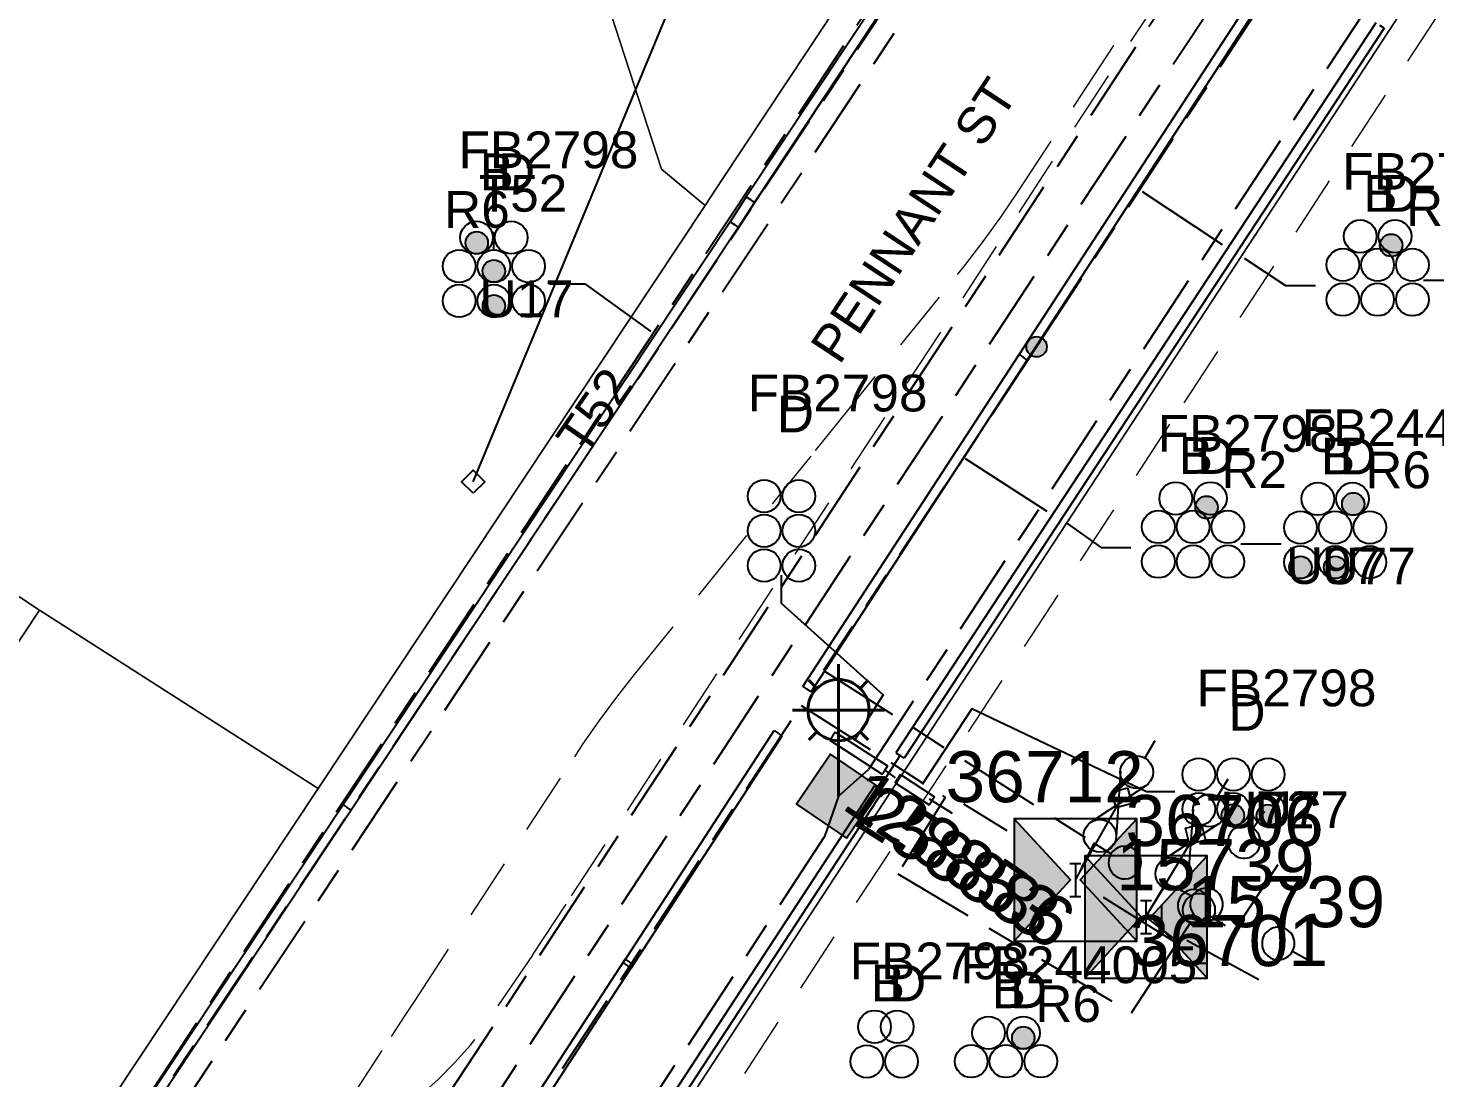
# Model space of a CAD drawing. Header units: metres. Extents: x 314728 to 315901, y 6265229 to 6266735.
# Drawn here: x 315121.7 to 315190.5, y 6265923.6 to 6265975 of the extents above; entities that cross this region are included whole.
import ezdxf
from ezdxf.enums import TextEntityAlignment as Align

# ---------------------------------------------------------------- set-up
doc = ezdxf.new("R2010")
doc.units = ezdxf.units.M
doc.linetypes.add('Cable Exist UG', pattern=[8.2, 4, -1.2, 1.8, -1.2])
doc.linetypes.add('Dash', pattern=[5, 3, -2])
doc.layers.get('0').update_dxf_attribs({"color": 6})
for name, color, linetype, lineweight in [('Cadastre Buildings_SP_EXT', 250, 'Continuous', 5), ('Cadastre Developer_SP_EXT', 250, 'Continuous', 5), ('Cadastre Land Parcels_SP_EXT', 250, 'Continuous', 5), ('Cadastre Roads_SP_EXT', 250, 'Continuous', 5)]:
    doc.layers.add(name, color=color, linetype=linetype, lineweight=lineweight)
for name, color, linetype in [('Duct_SP_EXT', 7, 'Continuous'), ('Equip_HV_EXT', 7, 'Continuous'), ('Equip_LV_EXT', 7, 'Continuous'), ('Equip_SP_SL_EXT', 7, 'Continuous'), ('Mains_HV_EXT', 7, 'Continuous'), ('Mains_LV_EXT', 7, 'Continuous'), ('Mains_SL_EXT', 7, 'Continuous'), ('Services_SP_EXT', 7, 'Continuous'), ('Sub_SP_EXT', 7, 'Continuous'), ('SupportsUG_SP_LV_SL_EXT', 7, 'Continuous'), ('Trench_SP_EXT', 7, 'Continuous')]:
    doc.layers.add(name, color=color, linetype=linetype)
doc.styles.add('COLUMN_LABEL', font='arial.ttf')
doc.styles.add('iecARIAL', font='arial.ttf', dxfattribs={"height": 2})
doc.styles.add('POLE_LABEL', font='arial.ttf')
doc.styles.get("Standard").update_dxf_attribs({"font": 'arial.ttf'})
doc.styles.add('SWITCH_LABEL', font='arial.ttf', dxfattribs={"height": 2.5})

# ---------------------------------------------------------------- blocks, each defined once
blk = doc.blocks.new('*U146')
h = blk.add_hatch(color=256)
h.dxf.hatch_style = 1
h.paths.add_polyline_path([(3, 3), (0.24, 0), (3, -3)])
h.paths.add_polyline_path([(-3, -3), (-0.24, 0), (-3, 3)])
h.paths.add_polyline_path([(4.897, -3.681), (6.91, -3.681), (6.91, -3.371), (4.897, -3.371)], flags=9)
h.paths.add_polyline_path([(4.897, -3.481), (6.429, -3.481), (6.429, -3.17), (4.897, -3.17)], flags=9)
h.paths.add_polyline_path([(4.897, -3.281), (6.15, -3.281), (6.15, -2.971), (4.897, -2.971)], flags=9)
h.paths.add_polyline_path([(4.897, -3.081), (5.979, -3.081), (5.979, -2.771), (4.897, -2.771)], flags=9)
h.paths.add_polyline_path([(4.884, -2.946), (7.684, -2.946), (7.684, -2.557), (4.884, -2.557)], flags=9)
h.paths.add_polyline_path([(4.899, -2.676), (6.132, -2.676), (6.132, -2.376), (4.899, -2.376)], flags=9)
h.paths.add_polyline_path([(4.897, -2.481), (5.901, -2.481), (5.901, -2.171), (4.897, -2.171)], flags=9)
h.paths.add_polyline_path([(4.884, -2.346), (8.259, -2.346), (8.259, -1.957), (4.884, -1.957)], flags=9)
h.paths.add_polyline_path([(4.885, -2.145), (7.264, -2.145), (7.264, -1.762), (4.885, -1.762)], flags=9)
h.paths.add_polyline_path([(4.884, -1.946), (7.079, -1.946), (7.079, -1.557), (4.884, -1.557)], flags=9)
h.paths.add_polyline_path([(4.884, -1.746), (6.613, -1.746), (6.613, -1.357), (4.884, -1.357)], flags=9)
h.paths.add_polyline_path([(4.897, -1.481), (6.91, -1.481), (6.91, -1.17), (4.897, -1.17)], flags=9)
h.paths.add_polyline_path([(4.884, -1.346), (8.135, -1.346), (8.135, -0.957), (4.884, -0.957)], flags=9)
h.paths.add_polyline_path([(4.884, -1.146), (6.722, -1.146), (6.722, -0.757), (4.884, -0.757)], flags=9)
h.paths.add_polyline_path([(4.884, -0.946), (8.631, -0.946), (8.631, -0.557), (4.884, -0.557)], flags=9)
h.paths.add_polyline_path([(4.884, -0.746), (7.079, -0.746), (7.079, -0.357), (4.884, -0.357)], flags=9)
h.paths.add_polyline_path([(3.82, -0.113), (26.791, -0.113), (26.791, 4.742), (3.82, 4.742)], flags=9)
h = blk.add_hatch()
h.set_pattern_fill('ANGLE', color=256)
h.set_pattern_definition([(0, (0, 0), (0, 6.985), [5.08, -1.905]), (90, (0, 0), (-6.985, 4e-16), [5.08, -1.905])])
h.paths.add_polyline_path([(3, -3), (3, 3), (0.24, 0)])
h.paths.add_polyline_path([(4.897, -3.681), (6.91, -3.681), (6.91, -3.371), (4.897, -3.371)], flags=9)
h.paths.add_polyline_path([(4.897, -3.481), (6.429, -3.481), (6.429, -3.17), (4.897, -3.17)], flags=9)
h.paths.add_polyline_path([(4.897, -3.281), (6.15, -3.281), (6.15, -2.971), (4.897, -2.971)], flags=9)
h.paths.add_polyline_path([(4.897, -3.081), (5.979, -3.081), (5.979, -2.771), (4.897, -2.771)], flags=9)
h.paths.add_polyline_path([(4.884, -2.946), (7.684, -2.946), (7.684, -2.557), (4.884, -2.557)], flags=9)
h.paths.add_polyline_path([(4.899, -2.676), (6.132, -2.676), (6.132, -2.376), (4.899, -2.376)], flags=9)
h.paths.add_polyline_path([(4.897, -2.481), (5.901, -2.481), (5.901, -2.171), (4.897, -2.171)], flags=9)
h.paths.add_polyline_path([(4.884, -2.346), (8.259, -2.346), (8.259, -1.957), (4.884, -1.957)], flags=9)
h.paths.add_polyline_path([(4.885, -2.145), (7.264, -2.145), (7.264, -1.762), (4.885, -1.762)], flags=9)
h.paths.add_polyline_path([(4.884, -1.946), (7.079, -1.946), (7.079, -1.557), (4.884, -1.557)], flags=9)
h.paths.add_polyline_path([(4.884, -1.746), (6.613, -1.746), (6.613, -1.357), (4.884, -1.357)], flags=9)
h.paths.add_polyline_path([(4.897, -1.481), (6.91, -1.481), (6.91, -1.17), (4.897, -1.17)], flags=9)
h.paths.add_polyline_path([(4.884, -1.346), (8.135, -1.346), (8.135, -0.957), (4.884, -0.957)], flags=9)
h.paths.add_polyline_path([(4.884, -1.146), (6.722, -1.146), (6.722, -0.757), (4.884, -0.757)], flags=9)
h.paths.add_polyline_path([(4.884, -0.946), (8.631, -0.946), (8.631, -0.557), (4.884, -0.557)], flags=9)
h.paths.add_polyline_path([(4.884, -0.746), (7.079, -0.746), (7.079, -0.357), (4.884, -0.357)], flags=9)
h.paths.add_polyline_path([(3.82, -0.113), (26.791, -0.113), (26.791, 4.742), (3.82, 4.742)], flags=9)
h = blk.add_hatch(color=256)
h.dxf.hatch_style = 1
h.paths.add_polyline_path([(0.24, 0), (3, -3), (3, 3)])
h.paths.add_polyline_path([(3.82, -0.113), (26.791, -0.113), (26.791, 4.742), (3.82, 4.742)], flags=9)
at = {"color": 7}
for p, q in [((-0.272, 0.805), (0.272, 0.805)), ((0, 0.805), (0, -0.805)), ((-0.269, -0.805), (0.269, -0.805))]:
    blk.add_line(p, q, dxfattribs=at)
blk.add_line((1.92, -2.256), (1.92, -2.256, 0))
for points in [[(-3, -3), (-0.24, 0), (-3, 3)], [(-3, -3), (3, -3), (3, 3), (-3, 3)], [(3, 3), (0.24, 0), (3, -3)]]:
    blk.add_lwpolyline(points, close=True)
for tag, height, flags, p in [('ASSET_NUM', 2.5, 8, (4.635, 2.641)), ('STREET_CODE', 0.2, 9, (4.949, -0.526)), ('CONSTRUCTED_VOLTAGE', 0.2, 9, (4.949, -0.726)), ('OPERATING_VOLTAGE', 0.2, 9, (4.949, -1.126)), ('ORIENTATION', 0.2, 9, (4.949, -1.326)), ('NO_PHASES', 0.2, 9, (4.949, -0.926)), ('OWNED_BY', 0.2, 9, (4.949, -1.526)), ('OPERATED_BY', 0.2, 9, (4.949, -1.726)), ('SECONDARY_VOLTAGE', 0.2, 9, (4.949, -2.126)), ('MAINTAINED_BY', 0.2, 9, (4.949, -1.926)), ('STATE', 0.2, 9, (4.949, -2.326)), ('SUBSTATION_TYPE', 0.2, 9, (4.949, -2.726)), ('PARENT', 0.2, 9, (4.949, -2.526)), ('STREETNAME', 0.2, 9, (4.949, -3.526)), ('USAGE', 0.2, 9, (4.949, -2.926)), ('LEGEND', 0.2, 9, (4.949, -3.126)), ('LOCATION', 0.2, 9, (4.949, -3.326)), ('Z', 0.2, 1, (4.949, -4.126)), ('SUBURB', 0.2, 9, (4.949, -3.726)), ('NOTES', 0.2, 9, (4.949, -3.926))]:
    blk.add_attdef(tag, text='', height=height, dxfattribs=dict(flags=flags)).set_placement(p, align=Align.MIDDLE_LEFT)
blk = doc.blocks.new('COLUMN_EXT')
blk.add_hatch(color=256).paths.add_polyline_path([(-1.485, 1.485), (-1.485, -1.485), (1.485, -1.485), (1.485, 1.485)])
blk.add_lwpolyline([(-1.485, -1.485), (1.485, -1.485), (1.485, 1.485), (-1.485, 1.485)], close=True)
for tag, height, style, flags, p in [('ASSET_NUM', 2.5, 'COLUMN_LABEL', 8, (2, 2)), ('STRUCTURE_PLANT_NUMBER', 0.2, 'POLE_LABEL', 9, (1.813, 0.031)), ('STREET_CODE', 0.2, 'COLUMN_LABEL', 9, (1.813, -0.2))]:
    blk.add_attdef(tag, text='', height=height, dxfattribs=dict(style=style, flags=flags)).set_placement(p, align=Align.MIDDLE_LEFT)
at = {"flags": 9}
for tag, p in [('OWNED_BY', (1.813, -0.6)), ('COLUMN_TYPE', (1.813, -0.4)), ('STATE', (1.813, -0.8)), ('USAGE', (1.813, -1)), ('LEGEND', (1.813, -1.2)), ('LOCATION', (1.813, -1.4)), ('STREETNAME', (1.813, -1.6)), ('SUBURB', (1.813, -1.8)), ('NOTES', (1.813, -2))]:
    blk.add_attdef(tag, text='', height=0.2, dxfattribs=at).set_placement(p, align=Align.MIDDLE_LEFT)
at = {"flags": 1}
blk.add_attdef('Z', (1.813, -2.351), '', height=0.2, dxfattribs=at)
blk = doc.blocks.new('DUCT_EXT')
blk.add_circle((0, 0.8), 0.8)
at = {"flags": 1}
blk.add_attdef('Z', (0, 0), '', height=0.2, dxfattribs=at)
at = {"flags": 9}
for tag, p in [('DUCT_CODE', (0, 0)), ('XSECT_TYPE', (0, -0.2)), ('STATE', (0, -0.6)), ('FB_REFERENCE', (0, -0.4)), ('NOTES', (0, -0.8))]:
    blk.add_attdef(tag, text='', height=0.2, dxfattribs=at).set_placement(p, align=Align.MIDDLE_LEFT)
blk = doc.blocks.new('SL_LANTERN_EXT')
at = {"lineweight": 40}
for p, q in [((0, 1.968), (0, 6.468)), ((-1.459, 5.676), (-1.061, 5.278)), ((1.458, 5.676), (1.06, 5.278)), ((-2.25, 4.218), (2.25, 4.218)), ((-1.459, 2.759), (-1.061, 3.157)), ((1.458, 2.759), (1.06, 3.157)), ((0, 0), (0, 2.721))]:
    blk.add_line(p, q, dxfattribs=at)
blk.add_circle((0, 4.218), 1.5, dxfattribs=at)
at = {"style": 'iecARIAL', "flags": 8}
blk.add_attdef('ASSET_NUM', (1.5, 1.5), '', height=2.5, dxfattribs=at)
for tag, p, height, flags in [('CONSTRUCTED_VOLTAGE', (0.981, -0.653), 0.2, 9), ('CONTROL_TYPE', (0.981, -0.853), 0.2, 9), ('LANTERN_PURPOSE', (0.981, -1.053), 0.2, 9), ('LANTERN_TYPE', (0.981, -1.253), 0.2, 9), ('NO_PHASES', (0.981, -1.453), 0.2, 9), ('LNUMBER', (2.181, -3.253), 2.5, 8), ('OPERATING_VOLTAGE', (0.981, -1.653), 0.2, 9), ('ORIENTATION', (0.981, -1.853), 0.2, 9), ('OWNED_BY', (0.981, -2.053), 0.2, 9), ('STATE', (0.981, -2.253), 0.2, 9), ('CEXIST', (0.981, -2.653), 0.2, 9), ('CNEW', (0.981, -2.853), 0.2, 9), ('USAGE', (0.981, -2.453), 0.2, 9), ('CNUMBER', (0.981, -3.053), 0.2, 9), ('CREMOVE', (0.981, -3.253), 0.2, 9), ('CREPLACE', (0.981, -3.453), 0.2, 9), ('LKINGHEIGHT', (0.981, -3.653), 0.2, 9), ('LBRACKET', (0.981, -3.853), 0.2, 9), ('LBRACKETVOCAB', (0.981, -4.053), 0.2, 9), ('LCATEGORY', (0.981, -4.253), 0.2, 9), ('LCHARGE1', (0.981, -4.453), 0.2, 9), ('LCHARGE1PERCENT', (0.981, -4.653), 0.2, 9), ('LCHARGE2', (0.981, -4.853), 0.2, 9), ('LCHARGE2PERCENT', (0.981, -5.053), 0.2, 9), ('LCHARGE3', (0.981, -5.253), 0.2, 9), ('LCHARGE3PERCENT', (0.981, -5.453), 0.2, 9), ('LEXIST', (0.981, -5.653), 0.2, 9), ('LLAMP', (0.981, -5.853), 0.2, 9), ('LLAMPVOCAB', (0.981, -6.053), 0.2, 9), ('LMAST', (0.981, -6.253), 0.2, 9), ('LMASTVOCAB', (0.981, -6.453), 0.2, 9), ('LNEW', (0.981, -6.653), 0.2, 9), ('LANTNUMBER', (0.981, -6.853), 0.2, 9), ('LOUTREACH', (0.981, -7.253), 0.2, 9), ('LOUTREACHVOCAB', (0.981, -7.453), 0.2, 9), ('LRATECODE', (0.981, -7.653), 0.2, 9), ('LREMOVE', (0.981, -7.853), 0.2, 9), ('LREPLACE', (0.981, -8.053), 0.2, 9), ('LTYPE', (0.981, -8.253), 0.2, 9), ('LTYPEVOCAB', (0.981, -8.453), 0.2, 9), ('LEGEND', (0.981, -8.653), 0.2, 9), ('LOCATION', (0.981, -8.853), 0.2, 9), ('NOTES', (0.981, -9.053), 0.2, 9), ('STREETNAME', (0.981, -9.253), 0.2, 9), ('SUBURB', (0.981, -9.453), 0.2, 1)]:
    blk.add_attdef(tag, p, '', height=height, dxfattribs=dict(flags=flags))
blk = doc.blocks.new('CCP_EXT')
at = {"flags": 9}
for tag, p in [('USAGE', (0, -1.2)), ('LEGEND', (0, -1.4)), ('STATE', (0, -1.8)), ('LIFE_SUPPORT', (0, -1.6)), ('NOTES', (0, -2))]:
    blk.add_attdef(tag, text='', height=0.2, dxfattribs=at).set_placement(p, align=Align.MIDDLE_LEFT)
blk.add_wipeout([(0, 0.566), (0.566, 0), (0, -0.566), (-0.566, 0)])
blk.add_lwpolyline([(-0.566, 0), (0, 0.566), (0.566, 0), (0, -0.566), (-0.566, 0)])
at = {"flags": 1}
blk.add_attdef('Z', (0, 0), '', height=0.2, dxfattribs=at)
at = {"flags": 9}
for tag, p in [('CCP_TYPE', (0, 0)), ('OPERATING_VOLTAGE', (0, -0.6)), ('CONSTRUCTED_VOLTAGE', (0, -0.2)), ('NO_PHASES', (0, -0.4)), ('ORIENTATION', (0, -0.8)), ('OWNED_BY', (0, -1))]:
    blk.add_attdef(tag, text='', height=0.2, dxfattribs=at).set_placement(p, align=Align.MIDDLE_LEFT)
blk = doc.blocks.new('LV_UG_DFUSE_CLOSED_EXT')
for points in [[(5.04, 0.726), (2.156, -0.717)], [(5.049, -0.707), (2.156, 0.717)], [(1, 0), (0, 0)], [(6.2, 0.013), (7.2, 0.013)]]:
    blk.add_lwpolyline(points)
for centre in [(1.8, 0), (5.4, 0.011)]:
    blk.add_circle(centre, 0.8)
at = {"flags": 9}
for tag, p in [('ACTUAL_STATUS', (0, 0)), ('OPERATING_VOLTAGE', (0, -0.6)), ('CONSTRUCTED_VOLTAGE', (0, -0.2)), ('NO_PHASES', (0, -0.4)), ('ORIENTATION', (0, -0.8)), ('STATE', (0, -1)), ('SWITCH_TYPE', (0, -1.2)), ('USAGE', (0, -1.4)), ('NOTES', (0, -1.6))]:
    blk.add_attdef(tag, text='', height=0.2, dxfattribs=at).set_placement(p, align=Align.MIDDLE_LEFT)
at = {"flags": 1}
blk.add_attdef('Z', (0, 0), '', height=0.2, dxfattribs=at)
blk = doc.blocks.new('SWG_HOLEC_SU_EXT')
blk.add_line((1.8, -2), (5.8, -2))
for points in [[(1.8, -0.8, 1), (1.8, 0.8, 1)], [(5.8, -0.8, 1), (5.8, 0.8, 1)]]:
    blk.add_lwpolyline(points, format="xyb", close=True)
for points in [[(1, 0), (0, 0)], [(6.6, 0), (7.6, 0)]]:
    blk.add_lwpolyline(points)
at = {"style": 'SWITCH_LABEL', "flags": 8}
blk.add_attdef('ASSET_NUM', text='', height=2.5, rotation=179.95437, dxfattribs=at).set_placement((-2.4, 0), align=Align.MIDDLE_LEFT)
at = {"flags": 1}
blk.add_attdef('Z', (0, 0), '', height=0.2, dxfattribs=at)
at = {"flags": 9}
for tag, p in [('ACTUAL_STATUS', (0, -0.4)), ('CONSTRUCTED_VOLTAGE', (0, -0.6)), ('OPERATING_VOLTAGE', (0, -1)), ('ORIENTATION', (0, -1.2)), ('OWNED_BY', (0, -1.4)), ('NO_PHASES', (0, -0.8)), ('STATE', (0, -1.8)), ('SWITCH_TYPE', (0, -2)), ('PARENT', (0, -1.6)), ('STREETNAME', (0, -2.6)), ('SUBURB', (0, -2.8)), ('USAGE', (0, -2.2)), ('LOCATION', (0, -2.4)), ('NOTES', (0, -3))]:
    blk.add_attdef(tag, text='', height=0.2, dxfattribs=at).set_placement(p, align=Align.MIDDLE_LEFT)
at = {"style": 'SWITCH_LABEL', "flags": 9}
blk.add_attdef('STREET_CODE', text='', height=0.2, dxfattribs=at).set_placement((0, -0.2), align=Align.MIDDLE_LEFT)
blk = doc.blocks.new('CABLE_LARGE_EXT')
h = blk.add_hatch(color=256)
edge = h.paths.add_edge_path()
edge.add_arc((0, 0.55), 0.55, 0, 360)
blk.add_circle((0, 0.55), 0.55)
at = {"flags": 1}
blk.add_attdef('Z', (0, 0), '', height=0.2, dxfattribs=at)
at = {"flags": 9}
for tag, p in [('COND_CODE', (0, 0)), ('XSECT_SIZE', (0, -0.6)), ('STATE', (0, -0.4)), ('FB_REFERENCE', (0, -0.2)), ('NOTES', (0, -0.8))]:
    blk.add_attdef(tag, text='', height=0.2, dxfattribs=at).set_placement(p, align=Align.MIDDLE_LEFT)
blk = doc.blocks.new('CONNECTOR_NODE_EXT')
h = blk.add_hatch(color=256)
edge = h.paths.add_edge_path()
edge.add_arc((0, 0), 0.5, 0, 360)
blk.add_circle((0, 0), 0.5)
at = {"flags": 1}
blk.add_attdef('Z', (0, 0), '', height=0.2, dxfattribs=at)
at = {"flags": 9}
for tag, p in [('CONNECTOR_TYPE', (0, 0)), ('OPERATING_VOLTAGE', (0, -0.6)), ('CONSTRUCTED_VOLTAGE', (0, -0.2)), ('NO_PHASES', (0, -0.4)), ('ORIENTATION', (0, -0.8)), ('SUBTYPE', (0, -1)), ('USAGE', (0, -1.2)), ('NOTES', (0, -1.4))]:
    blk.add_attdef(tag, text='', height=0.2, dxfattribs=at).set_placement(p, align=Align.MIDDLE_LEFT)

msp = doc.modelspace()

# ---------------------------------------------------------------- linework, layer by layer
at = {"layer": 'Cadastre Buildings_SP_EXT', "linetype": 'Continuous'}
msp.add_lwpolyline([(315169.409, 6265988.326), (315028.828, 6266080.15), (315028.105, 6266079.066), (315017.004, 6266062.313), (315002.427, 6266040.332), (314995.43, 6266029.806), (314995.34, 6266029.67), (315007.792, 6266021.626), (315020.408, 6266013.309), (315033.141, 6266004.897), (315045.892, 6265996.54), (315049.294, 6265994.386), (315050.239, 6265993.757), (315116.734, 6266016.787), (315142.371, 6265999.78), (315152.688, 6265968.072), (315154.828, 6265966.292), (315155.612, 6265967.504), (315169.409, 6265988.326)], close=True, dxfattribs=at)
at = {"layer": 'Cadastre Developer_SP_EXT', "linetype": 'Dash'}
for points in [[(315173.18, 6265971.612), (315196.679, 6266007.501), (315202.157, 6266015.868), (315207.636, 6266024.235), (315213.114, 6266032.601), (315218.593, 6266040.968), (315224.071, 6266049.335), (315229.457, 6266057.527)], [(315190.85, 6265975.868), (315177.775, 6265955.876)], [(315140.616, 6265927.357), (315143.355, 6265931.54)], [(315146.367, 6265929.568), (315143.539, 6265925.443)], [(315102.131, 6265867.487), (315102.035, 6265867.395), (315101.908, 6265867.353), (315101.776, 6265867.37), (315101.664, 6265867.444), (315101.595, 6265867.558), (315101.583, 6265867.691), (315101.629, 6265867.816), (315106.591, 6265875.394), (315112.07, 6265883.761), (315117.548, 6265892.128), (315123.027, 6265900.495), (315128.505, 6265908.861), (315133.984, 6265917.228), (315134.625, 6265918.209), (315139.462, 6265925.595), (315140.104, 6265926.575), (315140.616, 6265927.357)], [(315102.131, 6265867.487), (315107.61, 6265875.854), (315113.088, 6265884.221), (315118.567, 6265892.588), (315124.045, 6265900.954), (315129.523, 6265909.321), (315133.511, 6265915.411), (315134.025, 6265916.159), (315134.572, 6265916.882), (315135.152, 6265917.58), (315135.852, 6265918.344), (315136.59, 6265919.07), (315137.365, 6265919.758), (315137.915, 6265920.22), (315138.749, 6265920.922), (315140.861, 6265922.7), (315141.728, 6265923.473), (315142.548, 6265924.295), (315143.324, 6265925.17), (315143.539, 6265925.443)], [(315151.901, 6265916.289), (315156.757, 6265923.781)]]:
    msp.add_lwpolyline(points, dxfattribs=at)
at = {"layer": 'Cadastre Land Parcels_SP_EXT', "linetype": 'Continuous'}
msp.add_lwpolyline([(315242.954, 6266051.857), (315228.878, 6266031.075), (315228.454, 6266030.97), (315228.033, 6266030.858), (315227.614, 6266030.738), (315227.196, 6266030.612), (315226.781, 6266030.478), (315226.368, 6266030.336), (315225.958, 6266030.188), (315225.551, 6266030.032), (315225.146, 6266029.87), (315224.744, 6266029.7), (315224.345, 6266029.524), (315223.95, 6266029.34), (315116.22, 6265864.74)], dxfattribs=at)
for points in [[(315122.234, 6265946.463), (315109.606, 6265954.79), (315066.748, 6265890.366), (315079.516, 6265881.979), (315122.234, 6265946.463)], [(315135.874, 6265937.741), (315122.234, 6265946.463), (315079.516, 6265881.979), (315092.991, 6265873.157), (315135.874, 6265937.741)]]:
    msp.add_lwpolyline(points, close=True, dxfattribs=at)
at = {"layer": 'Duct_SP_EXT'}
for p, q in [((315167.021, 6265982.079), (315156.834, 6265966.704)), ((315167.422, 6265981.814), (315157.235, 6265966.441)), ((315170.191, 6265958.982), (315182.025, 6265977.138)), ((315170.594, 6265958.72), (315182.428, 6265976.876)), ((315187.66, 6265975.237), (315164.162, 6265939.479)), ((315188.061, 6265974.973), (315164.563, 6265939.216)), ((315188.061, 6265974.973), (315187.86, 6265975.105)), ((315156.834, 6265966.704), (315156.049, 6265965.492)), ((315157.235, 6265966.441), (315156.451, 6265965.229)), ((315156.834, 6265966.704), (315157.034, 6265966.573)), ((315157.235, 6265966.441), (315157.034, 6265966.573)), ((315156.049, 6265965.492), (315156.25, 6265965.36)), ((315156.451, 6265965.229), (315156.25, 6265965.36)), ((315159.6, 6265942.732), (315170.191, 6265958.982)), ((315160.003, 6265942.47), (315170.594, 6265958.72)), ((315170.191, 6265958.982), (315170.393, 6265958.851)), ((315170.191, 6265958.982), (315170.393, 6265958.851)), ((315170.594, 6265958.72), (315170.393, 6265958.851)), ((315170.594, 6265958.72), (315170.393, 6265958.851)), ((315159.6, 6265942.732), (315159.801, 6265942.601)), ((315160.003, 6265942.47), (315159.801, 6265942.601)), ((315150.8, 6265929.2), (315158.196, 6265940.577)), ((315151.202, 6265928.939), (315158.598, 6265940.315)), ((315158.196, 6265940.577), (315158.397, 6265940.446)), ((315158.598, 6265940.315), (315158.397, 6265940.446)), ((315160.931, 6265940.097), (315161.062, 6265940.298)), ((315160.931, 6265940.097), (315163.48, 6265938.437)), ((315161.193, 6265940.499), (315161.062, 6265940.298)), ((315161.193, 6265940.499), (315163.742, 6265938.839)), ((315164.162, 6265939.479), (315164.362, 6265939.347)), ((315164.563, 6265939.216), (315164.362, 6265939.347)), ((315163.48, 6265938.437), (315163.611, 6265938.638)), ((315163.742, 6265938.839), (315163.611, 6265938.638)), ((315164.121, 6265938.02), (315164.252, 6265938.221)), ((315164.121, 6265938.02), (315165.791, 6265936.931)), ((315164.383, 6265938.422), (315164.252, 6265938.221)), ((315164.383, 6265938.422), (315166.053, 6265937.334)), ((315163.119, 6265937.86), (315133.713, 6265892.92)), ((315163.521, 6265937.597), (315134.114, 6265892.657)), ((315163.119, 6265937.86), (315163.32, 6265937.728)), ((315163.521, 6265937.597), (315163.32, 6265937.728)), ((315166.053, 6265937.334), (315165.922, 6265937.133)), ((315137.09, 6265936.933), (315125.35, 6265919.251)), ((315137.49, 6265936.668), (315125.75, 6265918.986)), ((315137.09, 6265936.933), (315137.29, 6265936.801)), ((315137.49, 6265936.668), (315137.29, 6265936.801)), ((315165.791, 6265936.931), (315165.922, 6265937.133)), ((315150.896, 6265929.378), (315144.16, 6265919.043)), ((315151.298, 6265929.115), (315144.562, 6265918.78)), ((315150.8, 6265929.2), (315151.001, 6265929.069)), ((315150.896, 6265929.378), (315151.097, 6265929.246)), ((315151.202, 6265928.939), (315151.001, 6265929.069)), ((315151.298, 6265929.115), (315151.097, 6265929.246))]:
    msp.add_line(p, q, dxfattribs=at)
for points in [[(315180.144, 6265964.358), (315176.234, 6265966.955)], [(315144.441, 6265964.992), (315144.457, 6265964.144)], [(315184.703, 6265962.353), (315183.251, 6265962.353), (315181.226, 6265963.697)], [(315147.194, 6265962.447), (315148.93, 6265962.447), (315152.157, 6265960.11)], [(315191.963, 6265962.606), (315189.985, 6265962.606)], [(315171.569, 6265951.298), (315167.573, 6265953.874)], [(315175.664, 6265949.52), (315174.247, 6265949.52), (315172.499, 6265950.761)], [(315183.024, 6265949.699), (315181.047, 6265949.699)], [(315158.534, 6265948.183), (315158.534, 6265946.807), (315163.534, 6265942.329), (315162.112, 6265940.076)]]:
    msp.add_lwpolyline(points, dxfattribs=at)
at = {"layer": 'Mains_HV_EXT', "linetype": 'Cable Exist UG'}
for points in [[(315171.05, 6265959.368), (315182.473, 6265976.802), (315162.032, 6265990.566)], [(315171.05, 6265959.368), (315160.616, 6265943.519), (315173.843, 6265935.064), (315172.949, 6265933.255)]]:
    msp.add_lwpolyline(points, dxfattribs=at)
at = {"layer": 'Mains_SL_EXT', "linetype": 'Cable Exist UG'}
msp.add_lwpolyline([(315161.348, 6265937.358), (315160.66, 6265935.38), (315114.736, 6265865.196), (315115.073, 6265863.613)], dxfattribs=at)
at = {"layer": 'Trench_SP_EXT', "linetype": 'Cable Exist UG'}
for points in [[(315163.32, 6265937.728), (315164.362, 6265939.347)], [(315163.611, 6265938.638), (315164.123, 6265938.255)], [(315165.782, 6265937.224), (315166.906, 6265936.519)], [(315167.47, 6265936.976), (315169.594, 6265935.685)]]:
    msp.add_lwpolyline(points, dxfattribs=at)

# ---------------------------------------------------------------- block references
at = {"layer": 'Duct_SP_EXT'}
for name, p in [('DUCT_EXT', (315143.627, 6265963.915)), ('DUCT_EXT', (315145.327, 6265963.915)), ('DUCT_EXT', (315186.897, 6265963.977)), ('DUCT_EXT', (315188.597, 6265963.977)), ('CABLE_LARGE_EXT', (315143.633, 6265963.911)), ('DUCT_EXT', (315186.047, 6265962.577)), ('DUCT_EXT', (315187.747, 6265962.577)), ('DUCT_EXT', (315189.447, 6265962.577)), ('DUCT_EXT', (315142.777, 6265962.514)), ('DUCT_EXT', (315144.477, 6265962.514)), ('CABLE_LARGE_EXT', (315144.473, 6265962.527)), ('DUCT_EXT', (315146.177, 6265962.514)), ('DUCT_EXT', (315142.777, 6265960.814)), ('DUCT_EXT', (315144.477, 6265960.814)), ('DUCT_EXT', (315146.177, 6265960.814)), ('DUCT_EXT', (315186.047, 6265960.877)), ('DUCT_EXT', (315187.747, 6265960.877)), ('DUCT_EXT', (315189.447, 6265960.877)), ('CABLE_LARGE_EXT', (315144.477, 6265960.814)), ('DUCT_EXT', (315177.859, 6265951.144)), ('DUCT_EXT', (315179.559, 6265951.144)), ('DUCT_EXT', (315184.82, 6265951.115)), ('DUCT_EXT', (315186.52, 6265951.115)), ('CABLE_LARGE_EXT', (315186.554, 6265951.118)), ('DUCT_EXT', (315177.009, 6265949.744)), ('DUCT_EXT', (315178.709, 6265949.744)), ('DUCT_EXT', (315180.409, 6265949.744)), ('DUCT_EXT', (315183.97, 6265949.715)), ('DUCT_EXT', (315185.67, 6265949.715)), ('DUCT_EXT', (315187.37, 6265949.715)), ('DUCT_EXT', (315177.009, 6265948.044)), ('DUCT_EXT', (315178.709, 6265948.044)), ('DUCT_EXT', (315180.409, 6265948.044)), ('DUCT_EXT', (315183.97, 6265948.015)), ('CABLE_LARGE_EXT', (315183.97, 6265948.015)), ('DUCT_EXT', (315185.67, 6265948.015)), ('CABLE_LARGE_EXT', (315185.67, 6265948.015)), ('DUCT_EXT', (315187.37, 6265948.015)), ('DUCT_EXT', (315178.985, 6265937.624)), ('DUCT_EXT', (315180.685, 6265937.624)), ('DUCT_EXT', (315182.385, 6265937.624)), ('DUCT_EXT', (315178.985, 6265935.924)), ('DUCT_EXT', (315180.685, 6265935.924)), ('DUCT_EXT', (315182.385, 6265935.924)), ('DUCT_EXT', (315163.118, 6265925.269)), ('DUCT_EXT', (315164.227, 6265925.261)), ('DUCT_EXT', (315168.699, 6265924.974)), ('DUCT_EXT', (315170.399, 6265924.974)), ('CABLE_LARGE_EXT', (315170.398, 6265924.977)), ('DUCT_EXT', (315162.734, 6265923.568)), ('DUCT_EXT', (315164.434, 6265923.568)), ('DUCT_EXT', (315167.849, 6265923.574)), ('DUCT_EXT', (315169.549, 6265923.574)), ('DUCT_EXT', (315171.249, 6265923.574))]:
    msp.add_blockref(name, p, dxfattribs=at)
for name, p, rotation in [('CABLE_LARGE_EXT', (315188.961, 6265964.337), 90.01677608539792), ('DUCT_EXT', (315158.51, 6265952.057), 90.01497865834375), ('DUCT_EXT', (315160.21, 6265952.057), 90.01497865834375), ('CABLE_LARGE_EXT', (315179.922, 6265951.505), 90.01677608539735), ('DUCT_EXT', (315158.51, 6265950.357), 90.01497865834375), ('DUCT_EXT', (315160.211, 6265950.357), 90.01497865834375), ('DUCT_EXT', (315158.511, 6265948.657), 90.01497865834375), ('DUCT_EXT', (315160.211, 6265948.657), 90.01497865834375), ('CABLE_LARGE_EXT', (315181.207, 6265936.415), 90), ('CABLE_LARGE_EXT', (315182.92, 6265936.401), 90.01497865834375)]:
    msp.add_blockref(name, p, dxfattribs=dict(at, rotation=rotation))
at = {"layer": 'Equip_HV_EXT'}
msp.add_blockref('CONNECTOR_NODE_EXT', (315171.05, 6265959.368), dxfattribs=at)
at = {"layer": 'Equip_SP_SL_EXT'}
ref = msp.add_blockref('SL_LANTERN_EXT', (315161.348, 6265937.358), dxfattribs=at)
ref.add_attrib('ASSET_NUM', '128853', dxfattribs={"layer": '0', "height": 2.5, "rotation": 325.65528, "style": 'iecARIAL'}).set_placement((315162.848, 6265938.858), align=Align.TOP_LEFT)
at = {"layer": 'Sub_SP_EXT'}
ref = msp.add_blockref('*U146', (315172.949, 6265933.255), dxfattribs=at)
ref.add_attrib('ASSET_NUM', '15739', dxfattribs={"layer": '0', "height": 2.5}).set_placement((315174.949, 6265934.005), align=Align.MIDDLE_LEFT)
ref = msp.add_blockref('*U146', (315176.404, 6265931.442), dxfattribs=at)
ref.add_attrib('ASSET_NUM', '15739', dxfattribs={"layer": '0', "height": 2.5}).set_placement((315178.404, 6265932.192), align=Align.MIDDLE_LEFT)
at = {"layer": 'SupportsUG_SP_LV_SL_EXT'}
ref = msp.add_blockref('COLUMN_EXT', (315161.348, 6265937.358), dxfattribs=dict(at, rotation=55.69140676526666))
ref.add_attrib('ASSET_NUM', '258886', dxfattribs={"layer": '0', "height": 2.5, "rotation": 327.52201, "style": 'COLUMN_LABEL'}).set_placement((315163.348, 6265938.108), align=Align.TOP_LEFT)

# ---------------------------------------------------------------- texts
at = {"layer": 'Cadastre Roads_SP_EXT'}
msp.add_text('PENNANT ST', height=1.8, rotation=56.54712, dxfattribs=at).set_placement((315161.393, 6265958.431))
at = {"layer": 'Duct_SP_EXT'}
for s, p in [('FB2798', (315142.745, 6265968.114)), ('B', (315143.777, 6265967.035)), ('D', (315144.677, 6265967.035)), ('FB2798', (315186.015, 6265967.055)), ('T52', (315143.737, 6265965.985)), ('B', (315187.047, 6265965.977)), ('D', (315187.947, 6265965.977)), ('R6', (315142.039, 6265965.193)), ('R2', (315189.137, 6265965.282)), ('U17', (315143.772, 6265960.815)), ('FB2798', (315156.9, 6265956.202)), ('D', (315158.333, 6265955.176)), ('FB2798', (315176.977, 6265954.223)), ('FB244005', (315184.03, 6265954.508)), ('B', (315178.009, 6265953.144)), ('D', (315178.909, 6265953.144)), ('B', (315184.97, 6265953.115)), ('D', (315185.87, 6265953.115)), ('R2', (315180.098, 6265952.449)), ('R6', (315187.143, 6265952.438)), ('U97', (315183.263, 6265947.752)), ('U77', (315185.011, 6265947.737)), ('FB2798', (315178.883, 6265941.761)), ('D', (315180.445, 6265940.56)), ('U72', (315180.05, 6265935.785)), ('U77', (315181.734, 6265935.8)), ('FB2798', (315161.894, 6265928.389)), ('FB244005', (315167.313, 6265928.201)), ('B', (315162.926, 6265927.31)), ('D', (315163.826, 6265927.31)), ('B', (315168.849, 6265926.974)), ('D', (315169.749, 6265926.974)), ('R6', (315170.987, 6265926.297))]:
    msp.add_text(s, height=1.8, dxfattribs=at).set_placement(p)
at = {"layer": 'Mains_LV_EXT'}
msp.add_text('T52', height=1.8, rotation=55.29855, dxfattribs=at).set_placement((315148.91, 6265953.927))

# ---------------------------------------------------------------- next in the draw order: block references
at = {"layer": 'Services_SP_EXT'}
for p, rotation in [((315143.458, 6265952.76), 90.0000000000002), ((315175.225, 6265937.282), 240.5263363151244), ((315178.829, 6265935.501), 239.1495178200272)]:
    msp.add_blockref('CCP_EXT', p, dxfattribs=dict(at, rotation=rotation))

# ---------------------------------------------------------------- next in the draw order: block references
for p, rotation in [((315143.458, 6265952.76), 90.0000000000002), ((315175.225, 6265937.282), 240.5263363151244), ((315178.829, 6265935.501), 239.1495178200272)]:
    msp.add_blockref('CCP_EXT', p, dxfattribs=dict(at, rotation=rotation))

# ---------------------------------------------------------------- next in the draw order: linework, layer by layer
at = {"layer": 'Cadastre Buildings_SP_EXT', "linetype": 'Continuous'}
msp.add_lwpolyline([(315154.828, 6265966.292), (315152.688, 6265968.072), (315142.371, 6265999.78), (315116.734, 6266016.787), (315050.239, 6265993.757), (315058.615, 6265988.196), (315071.196, 6265979.908), (315084.287, 6265971.355), (315096.862, 6265963.142), (315109.606, 6265954.79), (315122.234, 6265946.463), (315135.874, 6265937.741), (315154.828, 6265966.292)], close=True, dxfattribs=at)
at = {"layer": 'Cadastre Developer_SP_EXT', "linetype": 'Dash'}
for points in [[(315146.367, 6265929.568), (315148.273, 6265932.479), (315153.752, 6265940.846), (315159.23, 6265949.213), (315164.708, 6265957.58), (315170.187, 6265965.946), (315175.665, 6265974.313), (315181.144, 6265982.68), (315186.622, 6265991.047), (315190.778, 6265997.394), (315192.101, 6265999.413), (315196.257, 6266005.761), (315197.579, 6266007.78), (315203.057, 6266016.147), (315208.536, 6266024.514), (315214.014, 6266032.881), (315219.493, 6266041.247)], [(315143.355, 6265931.54), (315148.431, 6265939.293), (315148.838, 6265939.904), (315149.648, 6265941.066), (315150.49, 6265942.205), (315151.364, 6265943.319), (315154.978, 6265947.794), (315160.219, 6265954.283), (315161.262, 6265955.574), (315167.179, 6265962.901), (315167.542, 6265963.356), (315168.434, 6265964.521), (315169.29, 6265965.712), (315170.112, 6265966.927), (315173.18, 6265971.612)], [(315156.757, 6265923.781), (315177.775, 6265955.876)]]:
    msp.add_lwpolyline(points, dxfattribs=at)
at = {"layer": 'Cadastre Roads_SP_EXT', "linetype": 'Continuous'}
msp.add_lwpolyline([(315116.22, 6265864.74), (315223.95, 6266029.34), (315224.345, 6266029.523), (315224.744, 6266029.7), (315225.146, 6266029.87), (315225.551, 6266030.032), (315225.958, 6266030.188), (315226.368, 6266030.336), (315226.781, 6266030.478), (315227.196, 6266030.612), (315227.614, 6266030.738), (315228.033, 6266030.858), (315228.454, 6266030.97), (315228.878, 6266031.075), (315242.954, 6266051.857), (315219.788, 6266064.388), (315203.368, 6266039.658), (315186.373, 6266013.94), (315169.409, 6265988.326), (315155.612, 6265967.504), (315154.828, 6265966.292), (315135.874, 6265937.741), (315092.991, 6265873.157)], dxfattribs=at)
at = {"layer": 'Duct_SP_EXT'}
for p, q in [((315156.049, 6265965.492), (315137.09, 6265936.933)), ((315156.451, 6265965.229), (315137.49, 6265936.668))]:
    msp.add_line(p, q, dxfattribs=at)
msp.add_lwpolyline([(315177.81, 6265937.565), (315176.431, 6265937.565), (315167.882, 6265941.633), (315165.449, 6265937.928)], dxfattribs=at)
at = {"layer": 'Mains_HV_EXT', "linetype": 'Cable Exist UG'}
for points in [[(315243.376, 6266093.514), (315235.896, 6266082.25), (315221.938, 6266058.587), (315221.938, 6266058.587), (315207.536, 6266036.897), (315190.543, 6266011.181), (315173.523, 6265985.444), (315180.389, 6265980.889), (315180.389, 6265980.889), (315114.336, 6265880.225), (315101.916, 6265861.297), (315104.32, 6265859.634), (315104.32, 6265859.634), (315107.17, 6265857.542), (315109.569, 6265855.782), (315109.569, 6265855.782), (315104.054, 6265846.514), (315099.041, 6265843.626), (315097.203, 6265840.837), (315094.841, 6265837.254), (315081.784, 6265816.839)], [(315114.756, 6265877.219), (315209.97, 6266022.325), (315214.527, 6266028.18), (315219.958, 6266033.507), (315224.689, 6266035.346), (315239.387, 6266051.944), (315252.709, 6266071.687), (315257.225, 6266078.318), (315266.099, 6266092.394), (315297.359, 6266071.827), (315293.967, 6266051.406), (315298.456, 6266048.664), (315300.403, 6266049.199)], [(315065.932, 6265874.06), (315087.656, 6265859.577), (315168.95, 6265982.074), (315159.464, 6265989.188), (315160.724, 6265992.819)], [(315158.103, 6265781.58), (315149.99, 6265787.445), (315163.703, 6265808.516), (315107.772, 6265845.305), (315115.01, 6265856.789), (315107.277, 6265862.357), (315159.525, 6265941.803), (315166.577, 6265937.293), (315164.249, 6265933.561), (315175.689, 6265926.752), (315177.967, 6265930.236), (315176.404, 6265931.442)]]:
    msp.add_lwpolyline(points, dxfattribs=at)
at = {"layer": 'Mains_LV_EXT', "linetype": 'Cable Exist UG'}
msp.add_lwpolyline([(315164.377, 6265987.726), (315171.813, 6265982.86), (315167.643, 6265976.583), (315164.475, 6265977.237), (315127.963, 6265922.415)], dxfattribs=at)
at = {"layer": 'Mains_SL_EXT', "linetype": 'Cable Exist UG'}
for points in [[(315210.571, 6266012.616), (315209.204, 6266009.549), (315187.457, 6265976.321), (315162.797, 6265938.645), (315161.348, 6265937.358)], [(315167.523, 6265981.825), (315166.117, 6265980.939), (315115.826, 6265904.948), (315115.13, 6265902.899)]]:
    msp.add_lwpolyline(points, dxfattribs=at)
at = {"layer": 'Services_SP_EXT'}
for points in [[(315143.459, 6265952.76), (315160.454, 6265993.758)], [(315172.949, 6265933.255), (315175.225, 6265937.282)], [(315176.404, 6265931.442), (315178.829, 6265935.501)]]:
    msp.add_lwpolyline(points, dxfattribs=at)

# ---------------------------------------------------------------- next in the draw order: block references
at = {"layer": 'Equip_HV_EXT'}
ref = msp.add_blockref('SWG_HOLEC_SU_EXT', (315173.843, 6265935.064), dxfattribs=dict(at, rotation=327.9274313219854))
ref.add_attrib('ASSET_NUM', '36712', dxfattribs={"layer": '0', "height": 2.5, "style": 'SWITCH_LABEL'}).set_placement((315171.444, 6265936.314), align=Align.BOTTOM_CENTER)
ref = msp.add_blockref('SWG_HOLEC_SU_EXT', (315177.79, 6265932.922), dxfattribs=dict(at, rotation=331.386002491893))
ref.add_attrib('ASSET_NUM', '36706', dxfattribs={"layer": '0', "height": 2.5, "rotation": 359.86909, "style": 'SWITCH_LABEL'}).set_placement((315175.391, 6265934.172), align=Align.BOTTOM_LEFT)
ref = msp.add_blockref('SWG_HOLEC_SU_EXT', (315178.005, 6265930.285), dxfattribs=dict(at, rotation=56.46953029732885))
ref.add_attrib('ASSET_NUM', '36701', dxfattribs={"layer": '0', "height": 2.5, "style": 'SWITCH_LABEL'}).set_placement((315175.606, 6265931.535), align=Align.TOP_LEFT)
at = {"layer": 'Equip_LV_EXT'}
for p, rotation in [((315173.247, 6265933.859), 59.87397906076951), ((315176.745, 6265932.013), 59.14951782002758)]:
    msp.add_blockref('LV_UG_DFUSE_CLOSED_EXT', p, dxfattribs=dict(at, rotation=rotation))

doc.saveas('drawing.dxf')
